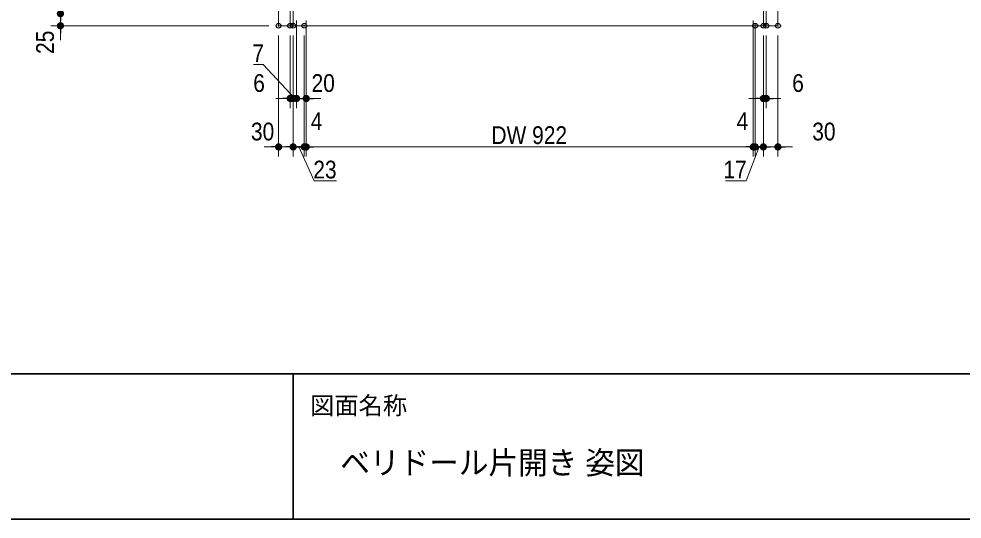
# Model space of a CAD drawing. Units: millimetres, scale not verified. Extents: x -6062 to 6062, y -3045 to 3045.
# Drawn here: x -4503 to -2558, y -2770 to -1738 of the extents above; entities that cross this region are included whole.
import ezdxf
from ezdxf.enums import TextEntityAlignment as Align

# ---------------------------------------------------------------- set-up
doc = ezdxf.new("R2010")
doc.units = ezdxf.units.MM
doc.header["$LTSCALE"] = 20
doc.header["$PDMODE"] = 32
doc.header["$PDSIZE"] = 10
for name, color, linetype, lineweight in [('0-0_1図面枠', 7, 'Continuous', 20), ('0-2_2寸法-1', 7, 'Continuous', 15), ('0-3_0', 7, 'Continuous', 25), ('0-5_3一般', 7, 'Continuous', 15)]:
    doc.layers.add(name, color=color, linetype=linetype, lineweight=lineweight)
doc.layers.add('0-4_Defpoints', color=7, linetype='Continuous')
doc.styles.add('ＭＳ Ｐゴシック', font='')
doc.styles.get('ＭＳ Ｐゴシック').set_extended_font_data('MS PGothic')

# ---------------------------------------------------------------- blocks, each defined once
blk = doc.blocks.new('グループ-2')
at = {"layer": '0-0_1図面枠', "lineweight": 35}
for p, q in [((-80000, -49400), (80000, -49400)), ((-43000, -49400), (-43000, -55400))]:
    blk.add_line(p, q, dxfattribs=at)
blk.add_lwpolyline([(-80000, 55400), (80000, 55400), (80000, -55400), (-80000, -55400)], close=True, dxfattribs=at)
blk = doc.blocks.new('図面枠')
at = {"layer": '0-0_1図面枠'}
blk.add_blockref('グループ-2', (0, 0), dxfattribs=at)
at = {"layer": '0-0_1図面枠', "style": 'ＭＳ Ｐゴシック'}
blk.add_text('図面名称', height=733.7, dxfattribs=at).set_placement((-42300.1, -51299.8), align=Align.BOTTOM_LEFT)
blk = doc.blocks.new('_Dot')
at = {"layer": '0-3_0'}
blk.add_line((-10, 0), (-20, 0), dxfattribs=at)
for points in [[(0, 0), (-10, 0), (-9.92, 1.25)], [(0, 0), (-9.92, -1.25), (-10, 0)], [(0, 0), (-9.92, 1.25), (-9.69, 2.49)], [(0, 0), (-9.69, -2.49), (-9.92, -1.25)], [(0, 0), (-9.69, 2.49), (-9.3, 3.68)], [(0, 0), (-9.3, -3.68), (-9.69, -2.49)], [(0, 0), (-9.3, 3.68), (-8.76, 4.82)], [(0, 0), (-8.76, -4.82), (-9.3, -3.68)], [(0, 0), (-8.76, 4.82), (-8.09, 5.88)], [(0, 0), (-8.09, -5.88), (-8.76, -4.82)], [(0, 0), (-8.09, 5.88), (-7.29, 6.85)], [(0, 0), (-7.29, -6.85), (-8.09, -5.88)], [(0, 0), (-7.29, 6.85), (-6.37, 7.71)], [(0, 0), (-6.37, -7.71), (-7.29, -6.85)], [(0, 0), (-6.37, 7.71), (-5.36, 8.44)], [(0, 0), (-5.36, -8.44), (-6.37, -7.71)], [(0, 0), (-5.36, 8.44), (-4.26, 9.05)], [(0, 0), (-4.26, -9.05), (-5.36, -8.44)], [(0, 0), (-4.26, 9.05), (-3.09, 9.51)], [(0, 0), (-3.09, -9.51), (-4.26, -9.05)], [(0, 0), (-3.09, 9.51), (-1.87, 9.82)], [(0, 0), (-1.87, -9.82), (-3.09, -9.51)], [(0, 0), (-1.87, 9.82), (-0.63, 9.98)], [(0, 0), (-0.63, -9.98), (-1.87, -9.82)], [(0, 0), (-0.63, 9.98), (0.63, 9.98)], [(0, 0), (0.63, -9.98), (-0.63, -9.98)], [(0, 0), (0.63, 9.98), (1.87, 9.82)], [(0, 0), (1.87, 9.82), (3.09, 9.51)], [(0, 0), (3.09, 9.51), (4.26, 9.05)], [(0, 0), (4.26, 9.05), (5.36, 8.44)], [(0, 0), (5.36, 8.44), (6.37, 7.71)], [(0, 0), (6.37, 7.71), (7.29, 6.85)], [(0, 0), (7.29, 6.85), (8.09, 5.88)], [(0, 0), (8.09, 5.88), (8.76, 4.82)], [(0, 0), (8.76, 4.82), (9.3, 3.68)], [(0, 0), (9.3, 3.68), (9.69, 2.49)], [(0, 0), (9.69, 2.49), (9.92, 1.25)], [(0, 0), (9.92, 1.25), (10, 0)], [(0, 0), (1.87, -9.82), (0.63, -9.98)], [(0, 0), (3.09, -9.51), (1.87, -9.82)], [(0, 0), (4.26, -9.05), (3.09, -9.51)], [(0, 0), (5.36, -8.44), (4.26, -9.05)], [(0, 0), (6.37, -7.71), (5.36, -8.44)], [(0, 0), (7.29, -6.85), (6.37, -7.71)], [(0, 0), (8.09, -5.88), (7.29, -6.85)], [(0, 0), (8.76, -4.82), (8.09, -5.88)], [(0, 0), (9.3, -3.68), (8.76, -4.82)], [(0, 0), (9.69, -2.49), (9.3, -3.68)], [(0, 0), (9.92, -1.25), (9.69, -2.49)], [(0, 0), (10, 0), (9.92, -1.25)]]:
    blk.add_solid(points, dxfattribs=at)
blk = doc.blocks.new('グループ-7')
at = {"layer": '0-5_3一般'}
for p, q in [((-23000, 13000), (-23000, -35040)), ((-43120, 12520), (-43120, -35040)), ((-23480, 12520), (-23480, -35040)), ((-43000, 12400), (-43000, -35040)), ((-23600, 12400), (-23600, -35040)), ((-43000, 12060), (-43000, -35040)), ((-23000, -35040), (-43600, -35040))]:
    blk.add_line(p, q, dxfattribs=at)
blk.add_lwpolyline([(-23000, 13000), (-43600, 13000), (-43600, -35040)], dxfattribs=at)

msp = doc.modelspace()

# ---------------------------------------------------------------- linework, layer by layer
at = {"layer": '0-2_2寸法-1'}
for p, q in [((-4417.5, -1752), (-4417.5, -1727)), ((-4417.5, -1742.01), (-4417.5, -1757.01)), ((-3930.5, -1741), (-3930.5, -1922)), ((-3930.5, -1741), (-3930.5, -1922)), ((-3910.5, -1741), (-3910.5, -2022)), ((-3910.5, -1741), (-3910.5, -2022)), ((-3910.5, -1741), (-3910.5, -1922)), ((-2988.5, -1741), (-2988.5, -2022)), ((-2988.5, -1741), (-2988.5, -2022)), ((-2984.5, -1747), (-2984.5, -2022)), ((-3987.5, -1752), (-4437.5, -1752)), ((-4417.5, -1767.01), (-4417.5, -1782.01)), ((-3967.5, -1772), (-3967.5, -2022)), ((-3943.5, -1772), (-3943.5, -1922)), ((-3937.5, -1772), (-3937.5, -1922)), ((-3937.5, -1772), (-3937.5, -1922)), ((-3914.5, -1772), (-3914.5, -2022)), ((-3914.5, -1772), (-3914.5, -2022)), ((-2984.5, -1772), (-2984.5, -2022)), ((-2967.5, -1772), (-2967.5, -2022)), ((-2967.5, -1772), (-2967.5, -2022)), ((-2967.5, -1772), (-2967.5, -1922)), ((-2961.5, -1772), (-2961.5, -1922)), ((-2937.5, -1772), (-2937.5, -2022)), ((-3958.51, -1902), (-3973.51, -1902)), ((-3952.51, -1902), (-3967.51, -1902)), ((-3945.51, -1902), (-3960.51, -1902)), ((-3937.5, -1902), (-3943.5, -1902)), ((-3930.5, -1902), (-3937.5, -1902)), ((-3930.5, -1902), (-3910.5, -1902)), ((-3922.49, -1902), (-3907.49, -1902)), ((-3915.49, -1902), (-3900.49, -1902)), ((-3895.49, -1902), (-3880.49, -1902)), ((-2982.51, -1902), (-2997.51, -1902)), ((-2967.5, -1902), (-2961.5, -1902)), ((-2946.49, -1902), (-2931.49, -1902)), ((-3937.5, -1922), (-3937.5, -2022)), ((-3937.5, -1922), (-3937.5, -2022)), ((-3982.51, -2002), (-3997.51, -2002)), ((-3952.51, -2002), (-3967.51, -2002)), ((-3967.5, -2002), (-3937.5, -2002)), ((-3929.51, -2002), (-3944.51, -2002)), ((-3914.5, -2002), (-3937.5, -2002)), ((-3922.49, -2002), (-3907.49, -2002)), ((-3914.5, -2002), (-3910.5, -2002)), ((-3899.49, -2002), (-3884.49, -2002)), ((-3003.51, -2002), (-3895.49, -2002)), ((-3895.49, -2002), (-3880.49, -2002)), ((-3003.51, -2002), (-3018.51, -2002)), ((-2999.51, -2002), (-3014.51, -2002)), ((-2982.51, -2002), (-2997.51, -2002)), ((-2984.5, -2002), (-2988.5, -2002)), ((-2967.5, -2002), (-2984.5, -2002)), ((-2969.49, -2002), (-2954.49, -2002)), ((-2967.5, -2002), (-2937.5, -2002)), ((-2952.49, -2002), (-2937.49, -2002)), ((-2922.49, -2002), (-2907.49, -2002))]:
    msp.add_line(p, q, dxfattribs=at)
for points in [[(-4019.3, -1832), (-3999.05, -1832), (-3934, -1902)], [(-3848.18, -2072), (-3894.39, -2072), (-3926, -2002)], [(-3045.74, -2072), (-3002.81, -2072), (-2976, -2002)]]:
    msp.add_lwpolyline(points, dxfattribs=at)
at = {"layer": '0-4_Defpoints'}
for p in [(-3967.5, -1752), (-3967.5, -1752), (-3943.5, -1752), (-3937.5, -1752), (-3937.5, -1752), (-3914.5, -1752), (-2984.5, -1752), (-2967.5, -1752), (-2967.5, -1752), (-2961.5, -1752), (-2937.5, -1752), (-3943.5, -1902), (-3937.5, -1902), (-3937.5, -1902), (-3910.5, -1902), (-2961.5, -1902), (-3937.5, -2002), (-3910.5, -2002), (-3910.5, -2002), (-2988.5, -2002), (-2984.5, -2002), (-2937.5, -2002)]:
    msp.add_point(p, dxfattribs=at)

# ---------------------------------------------------------------- block references
at = {"layer": '0-0_1図面枠', "xscale": 0.05, "yscale": 0.05}
msp.add_blockref('図面枠', (-1787.5, 0), dxfattribs=at)
at = {"layer": '0-2_2寸法-1', "xscale": 0.7503418, "yscale": 0.7503418}
for p, rotation in [((-4417.5, -1727), 90), ((-4417.5, -1752), 90), ((-3937.5, -1902), 180), ((-3930.5, -1902), 180), ((-3910.5, -1902), 180), ((-2961.5, -1902), 180), ((-3937.5, -2002), 180), ((-3914.5, -2002), 180), ((-3910.5, -2002), 180), ((-3910.5, -2002), 180), ((-2984.5, -2002), 180), ((-2967.5, -2002), 180), ((-2937.5, -2002), 180)]:
    msp.add_blockref('_Dot', p, dxfattribs=dict(at, rotation=rotation))
for p in [(-3943.5, -1902), (-3937.5, -1902), (-3930.5, -1902), (-2967.5, -1902), (-3967.5, -2002), (-3937.5, -2002), (-3914.5, -2002), (-2988.5, -2002), (-2988.5, -2002), (-2984.5, -2002), (-2967.5, -2002)]:
    msp.add_blockref('_Dot', p, dxfattribs=at)
at = {"layer": '0-5_3一般', "xscale": 0.05, "yscale": 0.05}
msp.add_blockref('グループ-7', (-1787.5, 0), dxfattribs=at)

# ---------------------------------------------------------------- texts
at = {"layer": '0-0_1図面枠', "style": 'ＭＳ Ｐゴシック', "width": 0.95}
msp.add_text('ベリドール片開き 姿図', height=47.17, dxfattribs=at).set_placement((-3840.2, -2691.18), align=Align.BOTTOM_LEFT)
at = {"layer": '0-2_2寸法-1', "style": 'ＭＳ Ｐゴシック', "width": 0.9}
msp.add_text('25', height=36.66, rotation=90, dxfattribs=at).set_placement((-4419.98, -1810.09), align=Align.BOTTOM_LEFT)
for s, height, p in [('7', 36.66, (-4021.57, -1838.06)), ('6', 36.66, (-4019.8, -1899.52)), ('20', 36.66, (-3899.48, -1899.52)), ('6', 36.66, (-2908.06, -1899.52)), ('4', 36.66, (-3901.09, -1978.06)), ('4', 36.66, (-3022.7, -1978.06)), ('30', 36.66, (-4024.48, -1999.52)), ('DW 922', 36.69, (-3528.47, -2007.06)), ('30', 36.66, (-2866.68, -1999.52)), ('23', 36.66, (-3895.88, -2078.06)), ('17', 36.66, (-3049.91, -2077.96))]:
    msp.add_text(s, height=height, dxfattribs=at).set_placement(p, align=Align.BOTTOM_LEFT)

doc.saveas('drawing.dxf')
